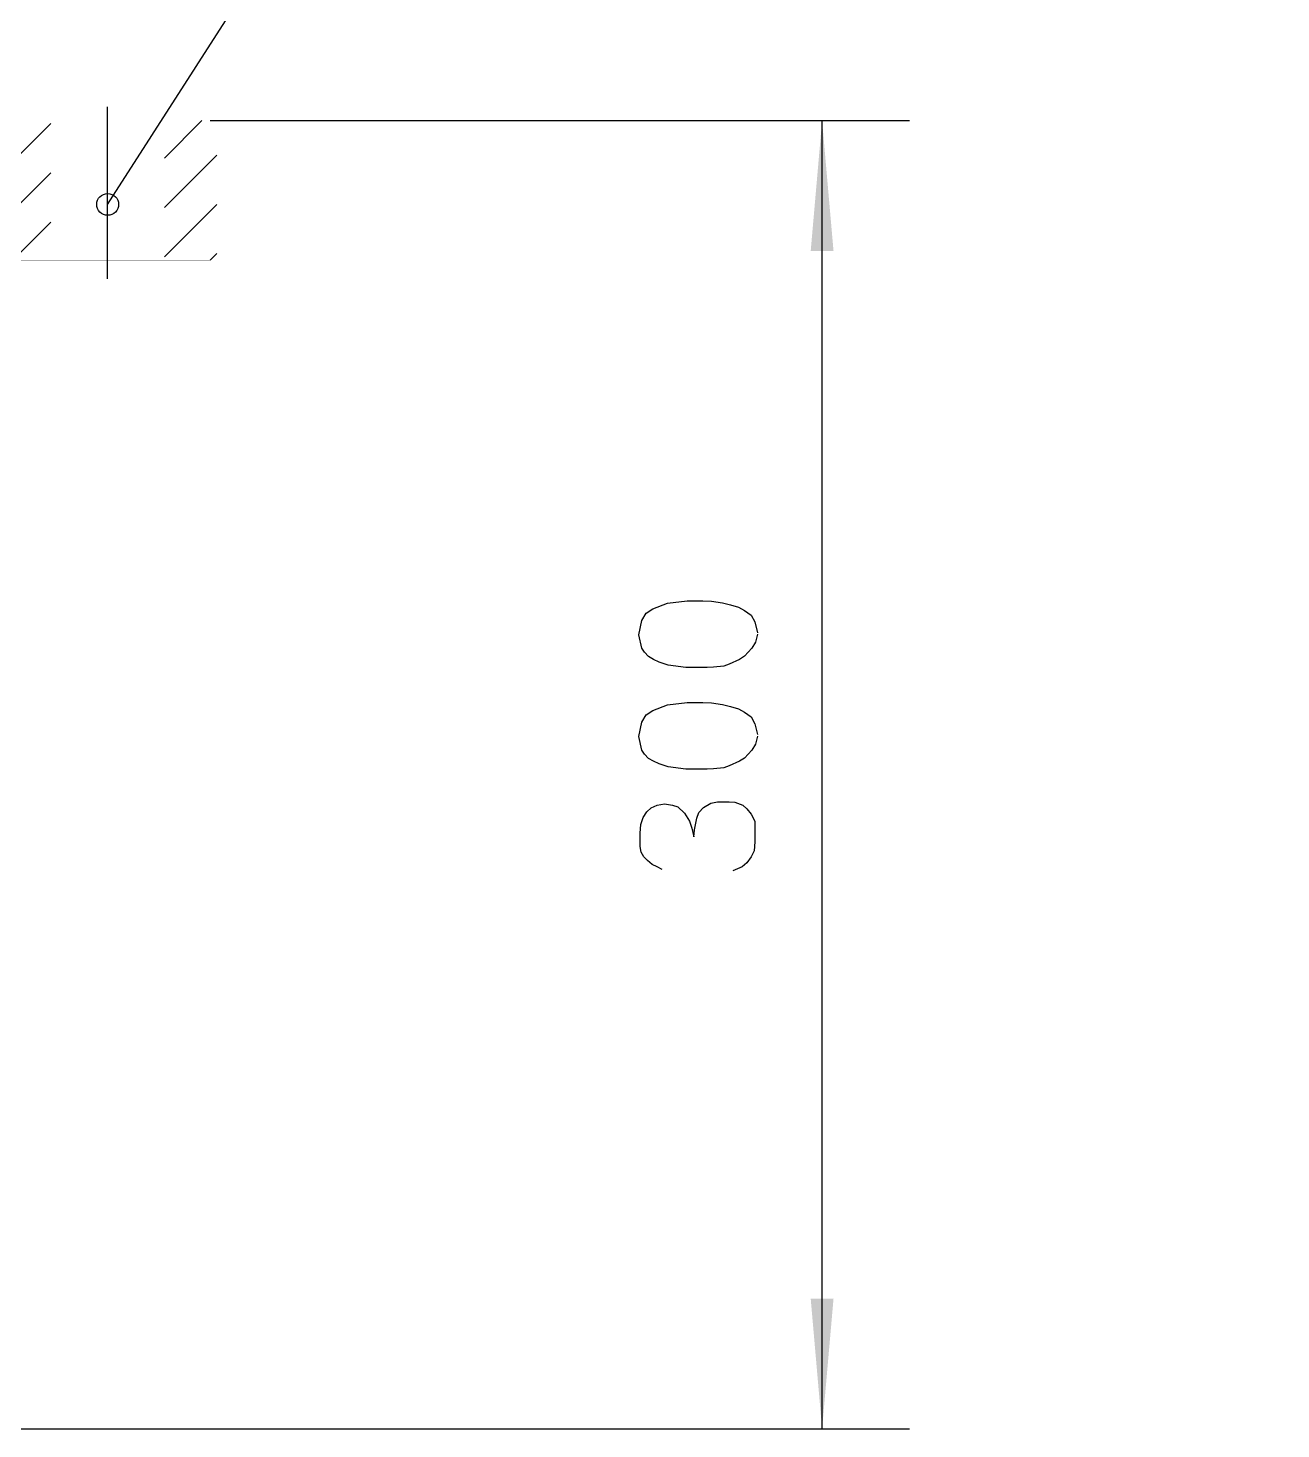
# Model space of a CAD drawing. Extents: x 0 to 8410, y 0 to 11890.
# Drawn here: x 1511.7 to 1798.8, y 936.6 to 1257.8 of the extents above; entities that cross this region are included whole.
import ezdxf

# ---------------------------------------------------------------- set-up
doc = ezdxf.new("R2010")
doc.units = 0
doc.header["$MEASUREMENT"] = 0
for name, color, linetype in [('6', 7, 'Continuous'), ('7', 7, 'Continuous'), ('8', 7, 'Continuous')]:
    doc.layers.add(name, color=color, linetype=linetype)

# ---------------------------------------------------------------- blocks, each defined once
blk = doc.blocks.new('BLKENT44')
at = {"layer": '6', "color": 1, "linetype": 'Continuous'}
for p, q in [((1553.41, 1236.59), (1713.66, 1236.59)), ((1693.66, 936.59), (1693.66, 1236.59)), ((1537.85, 936.59), (1713.66, 936.59))]:
    blk.add_line(p, q, dxfattribs=at)
at = {"layer": '6', "color": 2, "linetype": 'Continuous'}
for p, q in [((1653.34, 1123.66), (1654.88, 1124.67)), ((1654.88, 1124.67), (1658.24, 1125.95)), ((1658.24, 1125.95), (1662.72, 1126.5)), ((1662.72, 1126.5), (1666.36, 1126.5)), ((1666.36, 1126.5), (1668.32, 1126.4)), ((1668.32, 1126.4), (1670.84, 1126.04)), ((1670.84, 1126.04), (1672.66, 1125.58)), ((1672.66, 1125.58), (1674.48, 1125.03)), ((1674.48, 1125.03), (1675.88, 1124.3)), ((1651.66, 1118.72), (1652.36, 1122.01)), ((1652.36, 1122.01), (1653.34, 1123.66)), ((1675.88, 1124.3), (1677.42, 1123.2)), ((1677.42, 1123.2), (1678.26, 1121.65)), ((1678.26, 1121.65), (1678.82, 1119.18)), ((1652.36, 1115.61), (1651.66, 1118.72)), ((1678.82, 1118.81), (1678.4, 1116.98)), ((1652.92, 1114.69), (1652.36, 1115.61)), ((1677.56, 1115.61), (1675.88, 1113.78)), ((1678.4, 1116.98), (1677.56, 1115.61)), ((1653.9, 1113.69), (1652.92, 1114.69)), ((1655.02, 1113.04), (1653.9, 1113.69)), ((1656.28, 1112.4), (1655.02, 1113.04)), ((1658.38, 1111.76), (1656.28, 1112.4)), ((1662.44, 1111.21), (1658.38, 1111.76)), ((1672.38, 1111.95), (1671.12, 1111.49)), ((1674.76, 1113.04), (1672.38, 1111.95)), ((1675.88, 1113.78), (1674.76, 1113.04)), ((1667.34, 1111.21), (1662.44, 1111.21)), ((1668.74, 1111.31), (1667.34, 1111.21)), ((1671.12, 1111.49), (1668.74, 1111.31)), ((1654.88, 1101.33), (1658.24, 1102.61)), ((1658.24, 1102.61), (1662.72, 1103.16)), ((1662.72, 1103.16), (1666.36, 1103.16)), ((1666.36, 1103.16), (1668.32, 1103.07)), ((1668.32, 1103.07), (1670.84, 1102.7)), ((1670.84, 1102.7), (1672.66, 1102.25)), ((1672.66, 1102.25), (1674.48, 1101.7)), ((1651.66, 1095.38), (1652.36, 1098.68)), ((1652.36, 1098.68), (1653.34, 1100.33)), ((1653.34, 1100.33), (1654.88, 1101.33)), ((1674.48, 1101.7), (1675.88, 1100.97)), ((1675.88, 1100.97), (1677.42, 1099.87)), ((1677.42, 1099.87), (1678.26, 1098.31)), ((1678.26, 1098.31), (1678.82, 1095.84)), ((1678.82, 1095.48), (1678.4, 1093.65)), ((1652.36, 1092.27), (1651.66, 1095.38)), ((1652.92, 1091.36), (1652.36, 1092.27)), ((1677.56, 1092.27), (1675.88, 1090.44)), ((1678.4, 1093.65), (1677.56, 1092.27)), ((1653.9, 1090.35), (1652.92, 1091.36)), ((1655.02, 1089.71), (1653.9, 1090.35)), ((1656.28, 1089.07), (1655.02, 1089.71)), ((1658.38, 1088.43), (1656.28, 1089.07)), ((1674.76, 1089.71), (1672.38, 1088.61)), ((1675.88, 1090.44), (1674.76, 1089.71)), ((1662.44, 1087.88), (1658.38, 1088.43)), ((1667.34, 1087.88), (1662.44, 1087.88)), ((1668.74, 1087.97), (1667.34, 1087.88)), ((1671.12, 1088.16), (1668.74, 1087.97)), ((1672.38, 1088.61), (1671.12, 1088.16)), ((1654.46, 1079.01), (1655.86, 1079.65)), ((1655.86, 1079.65), (1657.54, 1079.92)), ((1657.54, 1079.92), (1659.36, 1079.65)), ((1659.36, 1079.65), (1660.62, 1079.28)), ((1666.5, 1079.1), (1668.18, 1080.1)), ((1668.18, 1080.1), (1669.72, 1080.38)), ((1669.72, 1080.38), (1672.38, 1080.38)), ((1672.38, 1080.38), (1673.64, 1080.29)), ((1673.64, 1080.29), (1675.46, 1079.65)), ((1675.46, 1079.65), (1676.44, 1078.82)), ((1652.08, 1075.16), (1652.64, 1076.81)), ((1652.64, 1076.81), (1653.48, 1078.09)), ((1653.48, 1078.09), (1654.46, 1079.01)), ((1660.62, 1079.28), (1662.16, 1077.82)), ((1662.16, 1077.82), (1663.28, 1075.99)), ((1664.4, 1073.97), (1664.96, 1076.63)), ((1664.96, 1076.63), (1665.38, 1077.91)), ((1665.38, 1077.91), (1666.5, 1079.1)), ((1676.44, 1078.82), (1677.42, 1077.54)), ((1677.42, 1077.54), (1678.26, 1075.99)), ((1651.94, 1073.24), (1652.08, 1075.16)), ((1651.94, 1070.13), (1651.94, 1073.24)), ((1663.28, 1075.99), (1663.84, 1074.34)), ((1663.84, 1074.34), (1664.26, 1072.33)), ((1664.26, 1072.33), (1664.4, 1073.97)), ((1678.26, 1075.99), (1678.26, 1071.23)), ((1652.22, 1068.85), (1651.94, 1070.13)), ((1678.26, 1071.23), (1678.12, 1069.12)), ((1652.78, 1067.75), (1652.22, 1068.85)), ((1653.62, 1066.93), (1652.78, 1067.75)), ((1654.74, 1066.01), (1653.62, 1066.93)), ((1677.42, 1067.75), (1676.44, 1066.38)), ((1678.12, 1069.12), (1677.42, 1067.75)), ((1655.86, 1065.46), (1654.74, 1066.01)), ((1656.98, 1064.91), (1655.86, 1065.46)), ((1675.32, 1065.46), (1673.22, 1064.55)), ((1676.44, 1066.38), (1675.32, 1065.46))]:
    blk.add_line(p, q, dxfattribs=at)
at = {"layer": '6', "color": 1, "linetype": 'Continuous'}
for points in [[(1693.66, 1236.59), (1696.28, 1206.7), (1691.05, 1206.7)], [(1693.66, 936.59), (1691.05, 966.47), (1696.28, 966.47)]]:
    blk.add_solid(points, dxfattribs=at)
blk = doc.blocks.new('BLKENT355')
at = {"layer": '7', "color": 1, "linetype": 'Continuous'}
for p, q in [((1389.91, 1233.41), (1393.09, 1236.59)), ((1389.91, 1222.1), (1401.91, 1234.1)), ((1427.91, 1226.16), (1438.34, 1236.59)), ((1504.41, 1234.77), (1506.22, 1236.59)), ((1504.41, 1223.46), (1516.91, 1235.96)), ((1542.91, 1228.02), (1551.48, 1236.59)), ((1427.91, 1214.84), (1440.41, 1227.34)), ((1542.91, 1216.7), (1554.91, 1228.71)), ((1504.41, 1212.15), (1516.91, 1224.65)), ((1389.91, 1210.78), (1401.91, 1222.78)), ((1428.97, 1204.59), (1440.41, 1216.03)), ((1542.91, 1205.39), (1554.91, 1217.39)), ((1395.03, 1204.59), (1401.91, 1211.47)), ((1508.17, 1204.59), (1516.91, 1213.33)), ((1553.42, 1204.59), (1554.91, 1206.09))]:
    blk.add_line(p, q, dxfattribs=at)
blk = doc.blocks.new('BLKENT743')
at = {"layer": '8', "color": 2, "linetype": 'Continuous'}
for p, q in [((1711.53, 1505.75), (1713.41, 1506.71)), ((1713.41, 1506.71), (1715.61, 1507.19)), ((1715.61, 1507.19), (1720.94, 1507.19)), ((1720.94, 1507.19), (1724.23, 1506.95)), ((1724.23, 1506.95), (1727.06, 1505.99)), ((1751.53, 1505.75), (1753.41, 1506.71)), ((1753.41, 1506.71), (1755.61, 1507.19)), ((1755.61, 1507.19), (1760.94, 1507.19)), ((1760.94, 1507.19), (1764.23, 1506.95)), ((1764.23, 1506.95), (1767.06, 1505.99)), ((1708.55, 1502.39), (1710.12, 1504.31)), ((1710.12, 1504.31), (1711.53, 1505.75)), ((1727.06, 1505.99), (1729.25, 1504.55)), ((1729.25, 1504.55), (1730.82, 1502.87)), ((1748.55, 1502.39), (1750.12, 1504.31)), ((1750.12, 1504.31), (1751.53, 1505.75)), ((1767.06, 1505.99), (1769.25, 1504.55)), ((1769.25, 1504.55), (1770.82, 1502.87)), ((1706.67, 1498.55), (1707.61, 1500.47)), ((1707.61, 1500.47), (1708.55, 1502.39)), ((1730.82, 1502.87), (1731.92, 1500.47)), ((1731.92, 1500.47), (1732.39, 1497.59)), ((1746.67, 1498.55), (1747.61, 1500.47)), ((1747.61, 1500.47), (1748.55, 1502.39)), ((1770.82, 1502.87), (1771.92, 1500.47)), ((1771.92, 1500.47), (1772.39, 1497.59)), ((1732.39, 1497.59), (1731.92, 1494.47)), ((1772.39, 1497.59), (1771.92, 1494.47)), ((1731.92, 1494.47), (1731.29, 1492.31)), ((1771.92, 1494.47), (1771.29, 1492.31)), ((1731.29, 1492.31), (1728.78, 1489.67)), ((1771.29, 1492.31), (1768.78, 1489.67)), ((1725.65, 1487.75), (1722.82, 1486.79)), ((1728.78, 1489.67), (1725.65, 1487.75)), ((1765.65, 1487.75), (1762.82, 1486.79)), ((1768.78, 1489.67), (1765.65, 1487.75)), ((1722.82, 1486.79), (1719.37, 1486.07)), ((1719.37, 1486.07), (1722.2, 1485.83)), ((1722.2, 1485.83), (1726.74, 1484.87)), ((1726.74, 1484.87), (1728.94, 1484.15)), ((1728.94, 1484.15), (1730.98, 1482.23)), ((1762.82, 1486.79), (1759.37, 1486.07)), ((1759.37, 1486.07), (1762.2, 1485.83)), ((1762.2, 1485.83), (1766.74, 1484.87)), ((1766.74, 1484.87), (1768.94, 1484.15)), ((1768.94, 1484.15), (1770.98, 1482.23)), ((1730.98, 1482.23), (1732.7, 1479.35)), ((1770.98, 1482.23), (1772.7, 1479.35)), ((1732.7, 1479.35), (1733.18, 1476.71)), ((1772.7, 1479.35), (1773.18, 1476.71)), ((1733.18, 1476.71), (1733.18, 1472.15)), ((1773.18, 1476.71), (1773.18, 1472.15)), ((1733.18, 1472.15), (1733.02, 1469.99)), ((1773.18, 1472.15), (1773.02, 1469.99)), ((1707.61, 1467.11), (1706.04, 1470.71)), ((1733.02, 1469.99), (1731.92, 1466.87)), ((1747.61, 1467.11), (1746.04, 1470.71)), ((1773.02, 1469.99), (1771.92, 1466.87)), ((1709.18, 1465.19), (1707.61, 1467.11)), ((1711.53, 1463.51), (1709.18, 1465.19)), ((1730.51, 1465.19), (1728.31, 1463.51)), ((1731.92, 1466.87), (1730.51, 1465.19)), ((1749.18, 1465.19), (1747.61, 1467.11)), ((1751.53, 1463.51), (1749.18, 1465.19)), ((1770.51, 1465.19), (1768.31, 1463.51)), ((1771.92, 1466.87), (1770.51, 1465.19)), ((1713.88, 1462.31), (1711.53, 1463.51)), ((1717.49, 1462.07), (1713.88, 1462.31)), ((1725.65, 1462.07), (1717.49, 1462.07)), ((1728.31, 1463.51), (1725.65, 1462.07)), ((1753.88, 1462.31), (1751.53, 1463.51)), ((1757.49, 1462.07), (1753.88, 1462.31)), ((1765.65, 1462.07), (1757.49, 1462.07)), ((1768.31, 1463.51), (1765.65, 1462.07))]:
    blk.add_line(p, q, dxfattribs=at)
at = {"layer": '8', "color": 1, "linetype": 'Continuous'}
blk.add_line((1529.91, 1217.39), (1678.82, 1449.67), dxfattribs=at)
at = {"layer": '8', "color": 1, "linetype": 'Continuous', "const_width": 0.03}
blk.add_lwpolyline([(1678.82, 1449.67), (1798.82, 1449.67)], dxfattribs=at)
at = {"layer": '8', "color": 1, "linetype": 'Continuous'}
blk.add_circle((1529.91, 1217.39), 2.5, dxfattribs=at)

msp = doc.modelspace()

# ---------------------------------------------------------------- linework, layer by layer
at = {"layer": '6'}
for p, q in [((1529.91, 1200.31), (1529.91, 1239.77)), ((1332.41, 936.587), (1537.85, 936.587))]:
    msp.add_line(p, q, dxfattribs=at)
at = {"layer": '6', "const_width": 0.03}
for points in [[(1504.41, 1236.59), (1553.41, 1236.59)], [(1516.91, 1236.59), (1516.91, 1204.59)], [(1542.91, 1236.59), (1542.91, 1204.59)], [(1554.91, 1235.09), (1553.41, 1236.59)], [(1554.91, 1235.09), (1554.91, 1206.09)], [(1553.41, 1204.59), (1554.91, 1206.09)], [(1553.41, 1204.59), (1504.41, 1204.59)]]:
    msp.add_lwpolyline(points, dxfattribs=at)

# ---------------------------------------------------------------- block references
at = {"layer": '6'}
for name in ['BLKENT743', 'BLKENT355', 'BLKENT44']:
    msp.add_blockref(name, (0, 0), dxfattribs=at)

doc.saveas('drawing.dxf')
